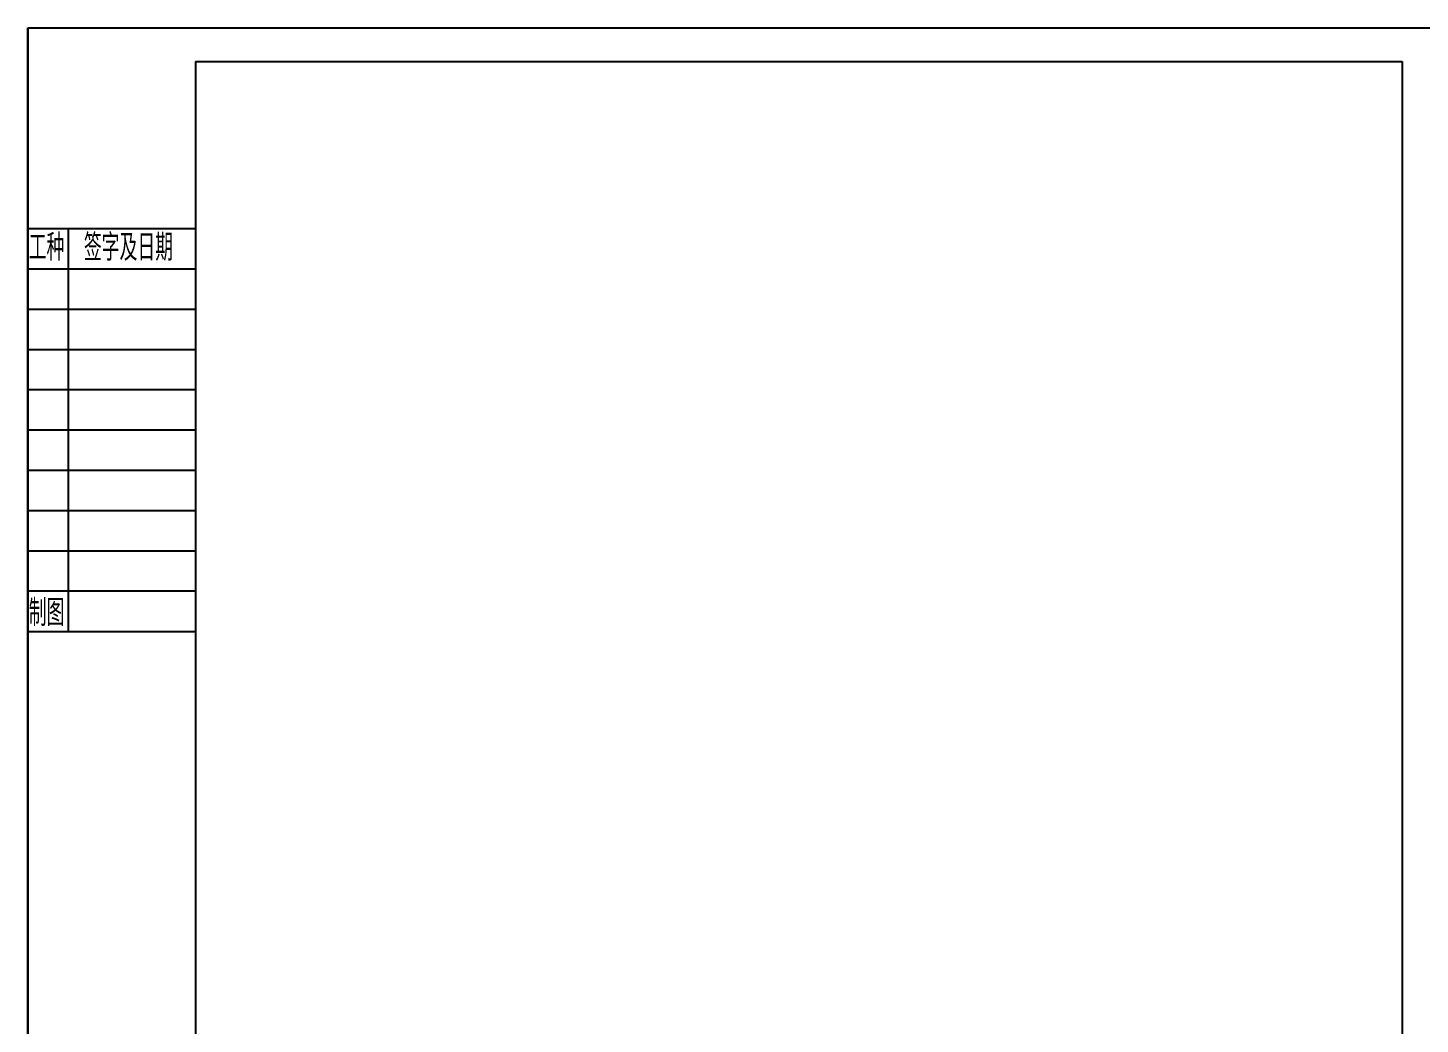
# Model space of a CAD drawing. Header units: inches. Extents: x 4265 to 5207, y 10018 to 10648.
# Drawn here: x 4265.4 to 4473.1, y 10499.3 to 10647.8 of the extents above; entities that cross this region are included whole.
import ezdxf

# ---------------------------------------------------------------- set-up
doc = ezdxf.new("R2010")
doc.units = ezdxf.units.IN
doc.header["$MEASUREMENT"] = 0
doc.layers.add('red', color=1, linetype='Continuous')
doc.layers.add('TK', color=7, linetype='Continuous')
doc.styles.add('TSSD_Dimension', font='Tssdeng.shx', dxfattribs={"width": 0.7, "bigfont": 'tssdchn.shx'})

msp = doc.modelspace()

# ---------------------------------------------------------------- linework, layer by layer
at = {"ltscale": 10}
for p, q in [((4265.39, 10647.84), (4475.39, 10647.84)), ((4290.39, 10617.86), (4265.39, 10617.86)), ((4271.39, 10617.86), (4271.39, 10557.86)), ((4290.39, 10611.86), (4265.39, 10611.86)), ((4290.39, 10605.86), (4265.39, 10605.86)), ((4290.39, 10599.86), (4265.39, 10599.86)), ((4290.39, 10593.86), (4265.39, 10593.86)), ((4290.39, 10587.86), (4265.39, 10587.86)), ((4290.39, 10581.86), (4265.39, 10581.86)), ((4290.39, 10575.86), (4265.39, 10575.86)), ((4290.39, 10569.86), (4265.39, 10569.86)), ((4290.39, 10563.86), (4265.39, 10563.86)), ((4265.39, 10557.86), (4290.39, 10557.86))]:
    msp.add_line(p, q, dxfattribs=at)
at = {"ltscale": 5}
msp.add_line((4265.39, 10647.84), (4265.39, 10350.84), dxfattribs=at)
at = {"layer": 'red', "ltscale": 10}
for p, q in [((4290.39, 10642.84), (4470.39, 10642.84)), ((4290.39, 10642.84), (4290.39, 10355.84)), ((4470.39, 10642.84), (4470.39, 10355.84))]:
    msp.add_line(p, q, dxfattribs=at)
at = {"layer": 'TK'}
msp.add_lwpolyline([(4265.39, 10647.84), (4475.39, 10647.84), (4475.39, 10350.84), (4265.39, 10350.84)], close=True, dxfattribs=at)

# ---------------------------------------------------------------- texts
at = {"ltscale": 10, "style": 'TSSD_Dimension', "width": 0.7}
for s, p in [('工种', (4265.52, 10613.11)), ('签字及日期', (4273.75, 10613.11)), ('制图', (4265.52, 10558.66))]:
    msp.add_text(s, height=4, dxfattribs=at).set_placement(p)

doc.saveas('drawing.dxf')
